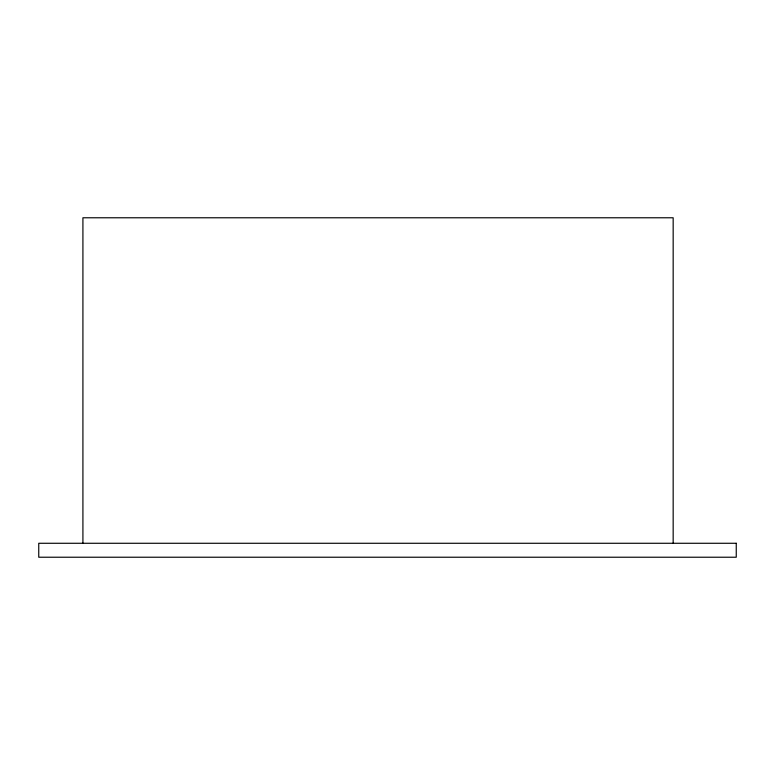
<?xml version="1.0" encoding="UTF-8"?>
<svg xmlns="http://www.w3.org/2000/svg" width="775" height="775" viewBox="0 0 775 775"><rect width="100%" height="100%" fill="white"/><g stroke="black" fill="none" stroke-linecap="round" stroke-linejoin="round"><path stroke-width="1.16" d="M673.165 543.275L673.165 217.775L82.915 217.775L82.915 543.275M736.25 543.275L38.75 543.275L38.75 557.225L736.25 557.225L736.25 543.275"/></g></svg>
